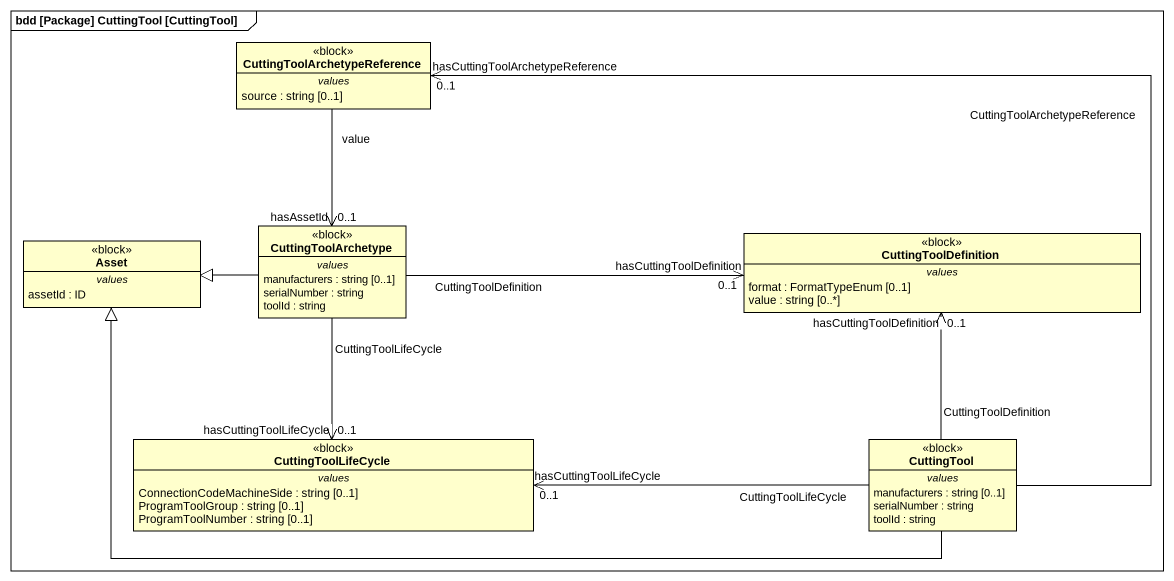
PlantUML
@startuml
mainframe bdd [Package] CuttingTool [CuttingTool]
hide circle
hide empty members
class "CuttingToolArchetypeReference" as CuttingToolArchetypeReferenc <<block>> {
  -- values --
  source : string [0..1]
}
class Asset <<block>> {
  -- values --
  assetId : ID
}
class CuttingToolArchetype <<block>> {
  -- values --
  manufacturers : string [0..1]
  serialNumber : string
  toolId : string
}
class CuttingToolDefinition <<block>> {
  -- values --
  format : FormatTypeEnum [0..1]
  value : string [0..*]
}
class CuttingToolLifeCycle <<block>> {
  -- values --
  ConnectionCodeMachineSide : string [0..1]
  ProgramToolGroup : string [0..1]
  ProgramToolNumber : string [0..1]
}
class CuttingTool <<block>> {
  -- values --
  manufacturers : string [0..1]
  serialNumber : string
  toolId : string
}
CuttingToolArchetypeReferenc --> "hasAssetId\n0..1" CuttingToolArchetype : value
CuttingToolArchetype -left-|> Asset
CuttingToolArchetype -right-> "hasCuttingToolDefinition\n0..1" CuttingToolDefinition : CuttingToolDefinition
CuttingToolArchetype --> "0..1\nhasCuttingToolLifeCycle" CuttingToolLifeCycle : CuttingToolLifeCycle
CuttingTool -up-> "hasCuttingToolArchetypeReference\n0..1" CuttingToolArchetypeReferenc : CuttingToolArchetypeReference
CuttingTool -left-|> Asset
CuttingTool -up-> "hasCuttingToolDefinition\n0..1" CuttingToolDefinition : CuttingToolDefinition
CuttingTool -left-> "hasCuttingToolLifeCycle\n0..1" CuttingToolLifeCycle : CuttingToolLifeCycle
@enduml
